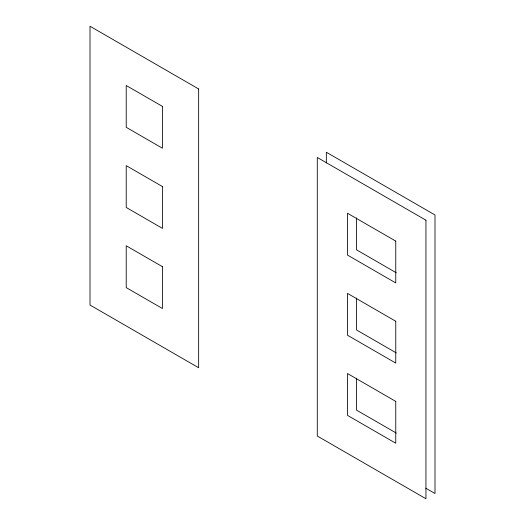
<?xml version="1.0" encoding="UTF-8"?>
<svg xmlns="http://www.w3.org/2000/svg" width="525" height="525" viewBox="0 0 525 525"><rect width="100%" height="100%" fill="white"/><g stroke="black" fill="none" stroke-linecap="round" stroke-linejoin="round"><path stroke-width="0.79" d="M396.296 272.777L356.527 249.821L356.527 217.842M396.296 352.931L356.527 329.976L356.527 297.997M396.296 433.079L356.527 410.123L356.527 378.144M425.762 488.191L434.995 493.52L434.995 214.974L326.347 152.243L326.347 162.894M198.653 88.974L90.005 26.25L90.005 305.038L198.653 367.762L198.653 88.974M425.939 220.198L317.297 157.474L317.297 436.026L425.939 498.75L425.939 220.198M162.435 106.398L126.223 85.49L126.223 127.312L162.435 148.221L162.435 106.398M395.758 241.106L347.471 213.229L347.471 255.052L395.758 282.929L395.758 241.106M162.435 186.552L126.223 165.644L126.223 207.46L162.435 228.368L162.435 186.552M395.758 321.261L347.471 293.383L347.471 335.199L395.758 363.077L395.758 321.261M162.435 266.7L126.223 245.792L126.223 287.615L162.435 308.523L162.435 266.7M395.758 401.408L347.471 373.531L347.471 415.354L395.758 443.231L395.758 401.408"/></g></svg>
